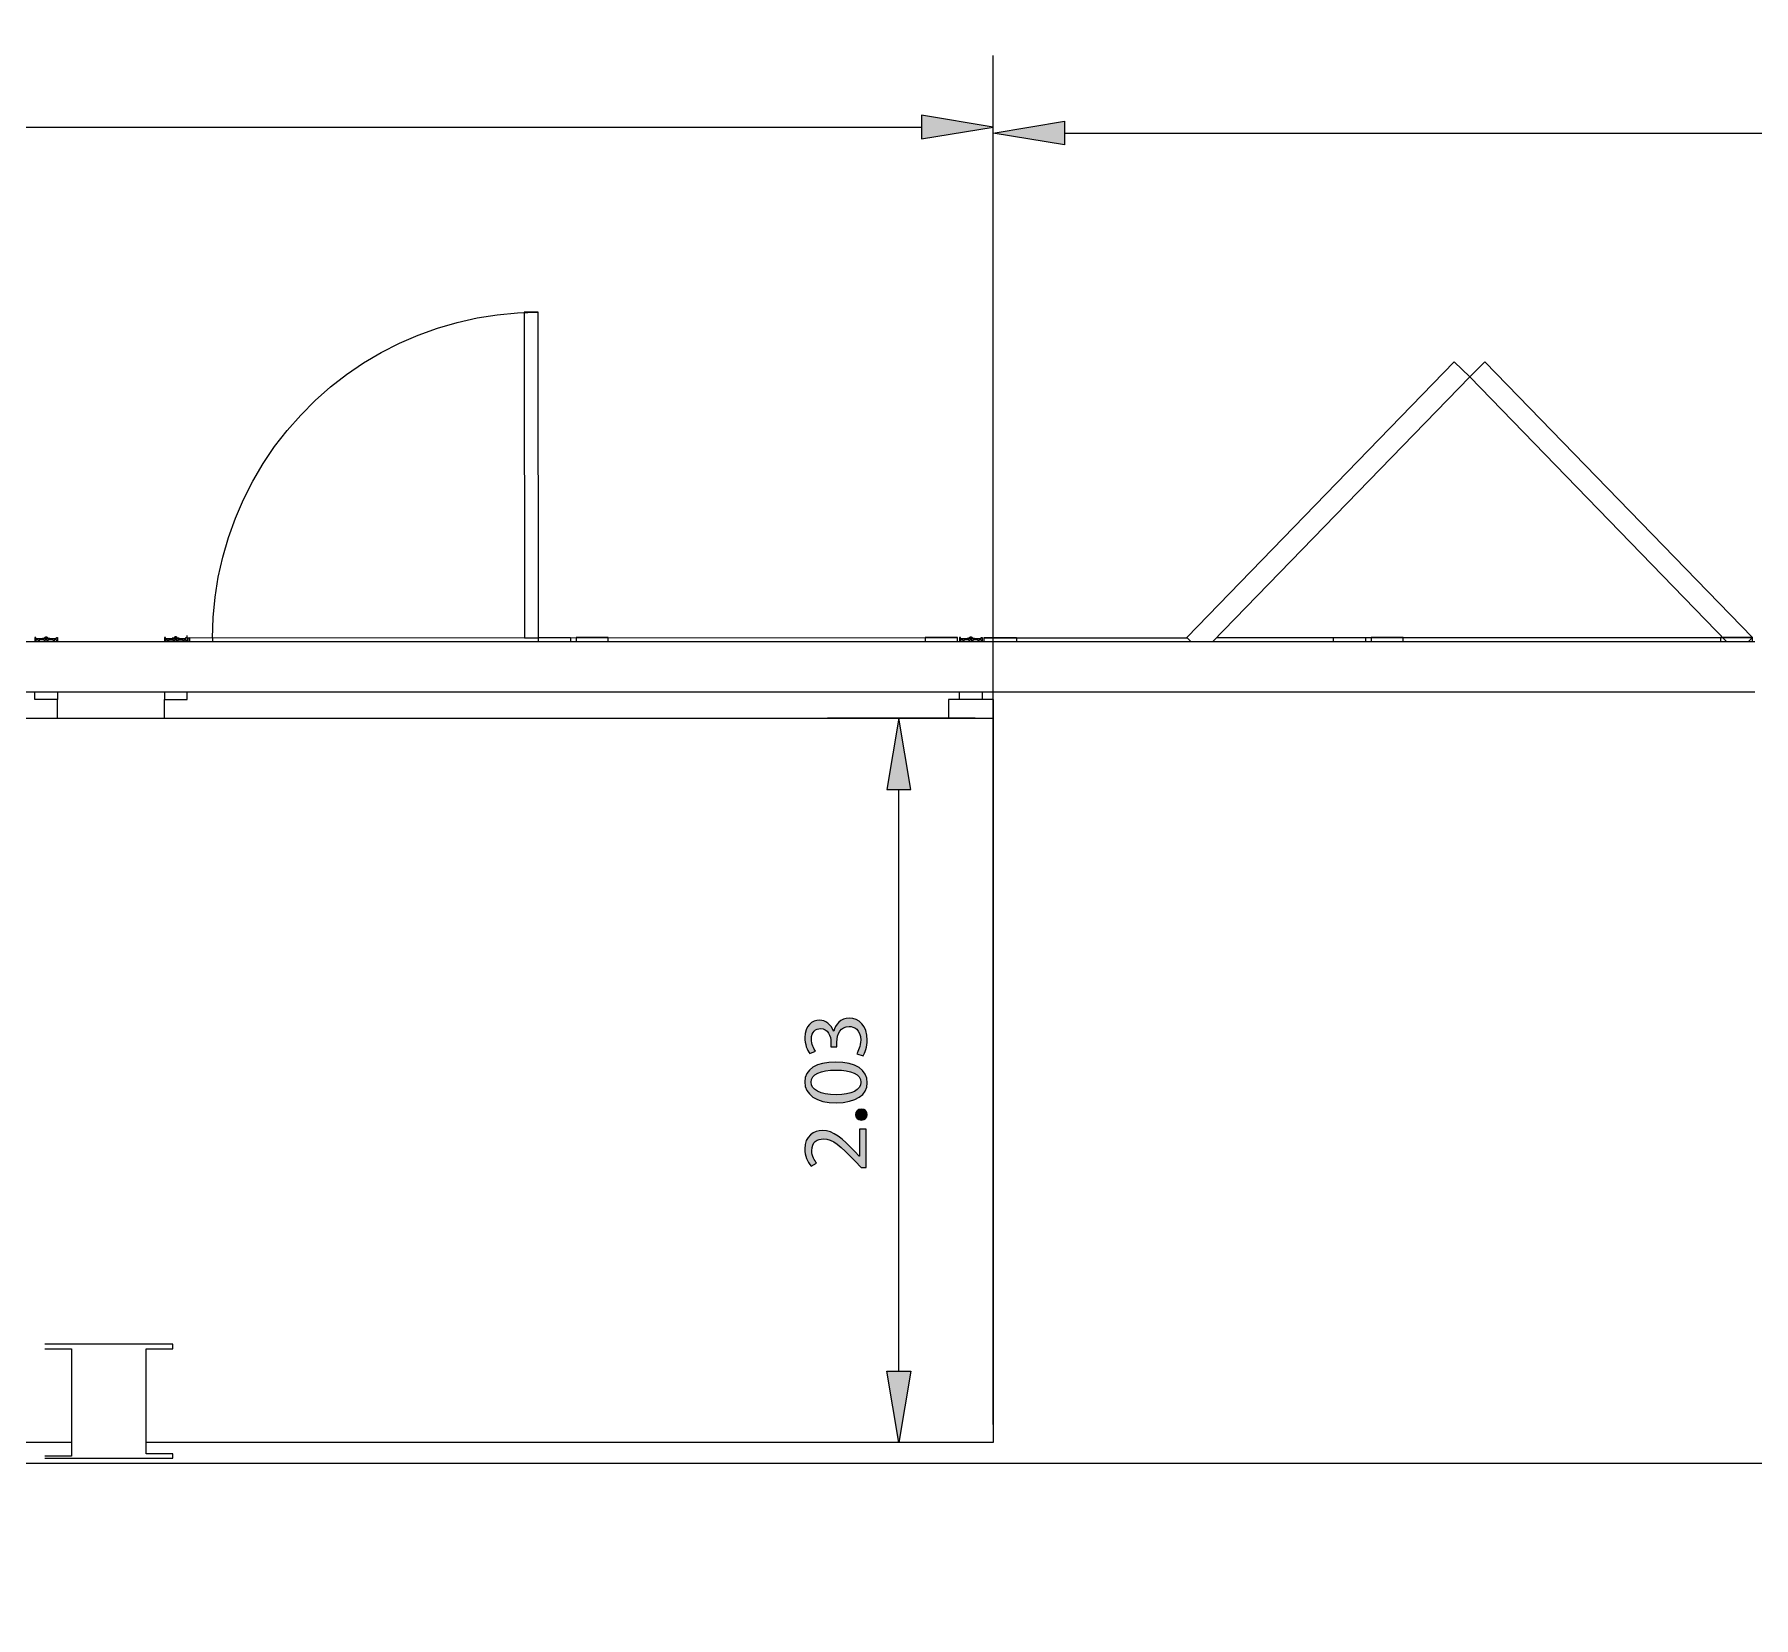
# Model space of a CAD drawing. Header units: centimetres. Extents: x -16.81 to -14.54, y 1.61 to 2.77.
# Drawn here: x -15.7886 to -15.6189, y 2.6092 to 2.7655 of the extents above; entities that cross this region are included whole.
import ezdxf

# ---------------------------------------------------------------- set-up
doc = ezdxf.new("R2010")
doc.units = ezdxf.units.CM
doc.header["$MEASUREMENT"] = 0
doc.layers.get('0').update_dxf_attribs({"lineweight": 0})
doc.layers.add('EXP COTA', color=7, linetype='Continuous', lineweight=0)

# ---------------------------------------------------------------- blocks, each defined once
blk = doc.blocks.new('Block_34')
at = {"layer": 'EXP COTA', "true_color": 0x0000cc, "transparency": 33554687}
h = blk.add_hatch(color=172, dxfattribs=at)
h.dxf.hatch_style = 2
edge = h.paths.add_edge_path()
edge.add_spline(control_points=[(-15.70741, 2.66485), (-15.70728, 2.66509), (-15.70703, 2.66561), (-15.70703, 2.66619), (-15.70703, 2.66723), (-15.70769, 2.66754), (-15.70817, 2.66754), (-15.70903, 2.66754), (-15.70938, 2.66678), (-15.70938, 2.66599), (-15.70938, 2.66599), (-15.70938, 2.66554), (-15.70938, 2.66554), (-15.70938, 2.66554), (-15.70996, 2.66554), (-15.70996, 2.66554), (-15.70996, 2.66554), (-15.70996, 2.66599), (-15.70996, 2.66599), (-15.70996, 2.66657), (-15.71027, 2.66733), (-15.711, 2.66733), (-15.71144, 2.66733), (-15.71189, 2.66702), (-15.71189, 2.6663), (-15.71189, 2.66581), (-15.71169, 2.66533), (-15.71148, 2.66509), (-15.71148, 2.66509), (-15.71206, 2.66488), (-15.71206, 2.66488), (-15.71231, 2.66519), (-15.71255, 2.66581), (-15.71255, 2.66644), (-15.71255, 2.66761), (-15.71182, 2.66816), (-15.7111, 2.66816), (-15.71051, 2.66816), (-15.70996, 2.66774), (-15.70972, 2.66706), (-15.70972, 2.66706), (-15.70969, 2.66706), (-15.70969, 2.66706), (-15.70955, 2.66774), (-15.709, 2.66836), (-15.70817, 2.66836), (-15.70721, 2.66836), (-15.70638, 2.66761), (-15.70638, 2.66619), (-15.70638, 2.66554), (-15.70659, 2.66492), (-15.70679, 2.66464), (-15.70679, 2.66464), (-15.70741, 2.66485), (-15.70741, 2.66485)], knot_values=[0, 0, 0, 0, 1, 1, 1, 2, 2, 2, 3, 3, 3, 4, 4, 4, 5, 5, 5, 6, 6, 6, 7, 7, 7, 8, 8, 8, 9, 9, 9, 10, 10, 10, 11, 11, 11, 12, 12, 12, 13, 13, 13, 14, 14, 14, 15, 15, 15, 16, 16, 16, 17, 17, 17, 18, 18, 18, 18], degree=3, periodic=0)
h = blk.add_hatch(color=172, dxfattribs=at)
h.dxf.hatch_style = 2
edge = h.paths.add_edge_path()
edge.add_spline(control_points=[(-15.70945, 2.66079), (-15.7079, 2.66079), (-15.707, 2.66127), (-15.707, 2.66203), (-15.707, 2.66285), (-15.70796, 2.66323), (-15.70948, 2.66323), (-15.71096, 2.66323), (-15.71193, 2.66285), (-15.71193, 2.66203), (-15.71193, 2.66134), (-15.71107, 2.66079), (-15.70945, 2.66079)], knot_values=[0, 0, 0, 0, 1, 1, 1, 2, 2, 2, 3, 3, 3, 4, 4, 4, 4], degree=3, periodic=0)
edge = h.paths.add_edge_path()
edge.add_spline(control_points=[(-15.70951, 2.66402), (-15.70748, 2.66402), (-15.70638, 2.66327), (-15.70638, 2.66196), (-15.70638, 2.66079), (-15.70748, 2.66003), (-15.70945, 2.65999), (-15.71144, 2.65999), (-15.71255, 2.66085), (-15.71255, 2.66206), (-15.71255, 2.66333), (-15.71141, 2.66402), (-15.70951, 2.66402)], knot_values=[0, 0, 0, 0, 1, 1, 1, 2, 2, 2, 3, 3, 3, 4, 4, 4, 4], degree=3, periodic=0)
h = blk.add_hatch(color=172, dxfattribs=at)
h.dxf.hatch_style = 2
edge = h.paths.add_edge_path()
edge.add_spline(control_points=[(-15.70697, 2.6583), (-15.70731, 2.6583), (-15.70755, 2.65851), (-15.70755, 2.65882), (-15.70755, 2.65913), (-15.70731, 2.65937), (-15.70697, 2.65937), (-15.70662, 2.65937), (-15.70638, 2.65917), (-15.70638, 2.65882), (-15.70638, 2.65851), (-15.70662, 2.6583), (-15.70697, 2.6583)], knot_values=[0, 0, 0, 0, 1, 1, 1, 2, 2, 2, 3, 3, 3, 4, 4, 4, 4], degree=3, periodic=0)
h = blk.add_hatch(color=172, dxfattribs=at)
h.dxf.hatch_style = 2
edge = h.paths.add_edge_path()
edge.add_spline(control_points=[(-15.70648, 2.65362), (-15.70648, 2.65362), (-15.70697, 2.65362), (-15.70697, 2.65362), (-15.70697, 2.65362), (-15.70759, 2.65424), (-15.70759, 2.65424), (-15.70903, 2.65576), (-15.70979, 2.65644), (-15.71069, 2.65644), (-15.71131, 2.65644), (-15.71186, 2.65617), (-15.71186, 2.65527), (-15.71186, 2.65472), (-15.71158, 2.65431), (-15.71138, 2.65403), (-15.71138, 2.65403), (-15.71193, 2.65376), (-15.71193, 2.65376), (-15.71227, 2.65417), (-15.71255, 2.65476), (-15.71255, 2.65545), (-15.71255, 2.65672), (-15.71165, 2.65727), (-15.71079, 2.65727), (-15.70972, 2.65727), (-15.70883, 2.65648), (-15.70762, 2.6552), (-15.70762, 2.6552), (-15.70717, 2.65472), (-15.70717, 2.65472), (-15.70717, 2.65472), (-15.70714, 2.65472), (-15.70714, 2.65472), (-15.70714, 2.65472), (-15.70714, 2.65741), (-15.70714, 2.65741), (-15.70714, 2.65741), (-15.70648, 2.65741), (-15.70648, 2.65741), (-15.70648, 2.65741), (-15.70648, 2.65362), (-15.70648, 2.65362)], knot_values=[0, 0, 0, 0, 1, 1, 1, 2, 2, 2, 3, 3, 3, 4, 4, 4, 5, 5, 5, 6, 6, 6, 7, 7, 7, 8, 8, 8, 9, 9, 9, 10, 10, 10, 11, 11, 11, 12, 12, 12, 13, 13, 13, 14, 14, 14, 14], degree=3, periodic=0)
at = {"layer": 'EXP COTA'}
for points, knots in [([(-15.70741, 2.66485), (-15.70728, 2.66509), (-15.70703, 2.66561), (-15.70703, 2.66619), (-15.70703, 2.66723), (-15.70769, 2.66754), (-15.70817, 2.66754), (-15.70903, 2.66754), (-15.70938, 2.66678), (-15.70938, 2.66599), (-15.70938, 2.66599), (-15.70938, 2.66554), (-15.70938, 2.66554), (-15.70938, 2.66554), (-15.70996, 2.66554), (-15.70996, 2.66554), (-15.70996, 2.66554), (-15.70996, 2.66599), (-15.70996, 2.66599), (-15.70996, 2.66657), (-15.71027, 2.66733), (-15.711, 2.66733), (-15.71144, 2.66733), (-15.71189, 2.66702), (-15.71189, 2.6663), (-15.71189, 2.66581), (-15.71169, 2.66533), (-15.71148, 2.66509), (-15.71148, 2.66509), (-15.71206, 2.66488), (-15.71206, 2.66488), (-15.71231, 2.66519), (-15.71255, 2.66581), (-15.71255, 2.66644), (-15.71255, 2.66761), (-15.71182, 2.66816), (-15.7111, 2.66816), (-15.71051, 2.66816), (-15.70996, 2.66774), (-15.70972, 2.66706), (-15.70972, 2.66706), (-15.70969, 2.66706), (-15.70969, 2.66706), (-15.70955, 2.66774), (-15.709, 2.66836), (-15.70817, 2.66836), (-15.70721, 2.66836), (-15.70638, 2.66761), (-15.70638, 2.66619), (-15.70638, 2.66554), (-15.70659, 2.66492), (-15.70679, 2.66464), (-15.70679, 2.66464), (-15.70741, 2.66485), (-15.70741, 2.66485)], [0, 0, 0, 0, 1, 1, 1, 2, 2, 2, 3, 3, 3, 4, 4, 4, 5, 5, 5, 6, 6, 6, 7, 7, 7, 8, 8, 8, 9, 9, 9, 10, 10, 10, 11, 11, 11, 12, 12, 12, 13, 13, 13, 14, 14, 14, 15, 15, 15, 16, 16, 16, 17, 17, 17, 18, 18, 18, 18]), ([(-15.70951, 2.66402), (-15.70748, 2.66402), (-15.70638, 2.66327), (-15.70638, 2.66196), (-15.70638, 2.66079), (-15.70748, 2.66003), (-15.70945, 2.65999), (-15.71144, 2.65999), (-15.71255, 2.66085), (-15.71255, 2.66206), (-15.71255, 2.66333), (-15.71141, 2.66402), (-15.70951, 2.66402)], [0, 0, 0, 0, 1, 1, 1, 2, 2, 2, 3, 3, 3, 4, 4, 4, 4]), ([(-15.70945, 2.66079), (-15.7079, 2.66079), (-15.707, 2.66127), (-15.707, 2.66203), (-15.707, 2.66285), (-15.70796, 2.66323), (-15.70948, 2.66323), (-15.71096, 2.66323), (-15.71193, 2.66285), (-15.71193, 2.66203), (-15.71193, 2.66134), (-15.71107, 2.66079), (-15.70945, 2.66079)], [0, 0, 0, 0, 1, 1, 1, 2, 2, 2, 3, 3, 3, 4, 4, 4, 4]), ([(-15.70697, 2.6583), (-15.70731, 2.6583), (-15.70755, 2.65851), (-15.70755, 2.65882), (-15.70755, 2.65913), (-15.70731, 2.65937), (-15.70697, 2.65937), (-15.70662, 2.65937), (-15.70638, 2.65917), (-15.70638, 2.65882), (-15.70638, 2.65851), (-15.70662, 2.6583), (-15.70697, 2.6583)], [0, 0, 0, 0, 1, 1, 1, 2, 2, 2, 3, 3, 3, 4, 4, 4, 4]), ([(-15.70648, 2.65362), (-15.70648, 2.65362), (-15.70697, 2.65362), (-15.70697, 2.65362), (-15.70697, 2.65362), (-15.70759, 2.65424), (-15.70759, 2.65424), (-15.70903, 2.65576), (-15.70979, 2.65644), (-15.71069, 2.65644), (-15.71131, 2.65644), (-15.71186, 2.65617), (-15.71186, 2.65527), (-15.71186, 2.65472), (-15.71158, 2.65431), (-15.71138, 2.65403), (-15.71138, 2.65403), (-15.71193, 2.65376), (-15.71193, 2.65376), (-15.71227, 2.65417), (-15.71255, 2.65476), (-15.71255, 2.65545), (-15.71255, 2.65672), (-15.71165, 2.65727), (-15.71079, 2.65727), (-15.70972, 2.65727), (-15.70883, 2.65648), (-15.70762, 2.6552), (-15.70762, 2.6552), (-15.70717, 2.65472), (-15.70717, 2.65472), (-15.70717, 2.65472), (-15.70714, 2.65472), (-15.70714, 2.65472), (-15.70714, 2.65472), (-15.70714, 2.65741), (-15.70714, 2.65741), (-15.70714, 2.65741), (-15.70648, 2.65741), (-15.70648, 2.65741), (-15.70648, 2.65741), (-15.70648, 2.65362), (-15.70648, 2.65362)], [0, 0, 0, 0, 1, 1, 1, 2, 2, 2, 3, 3, 3, 4, 4, 4, 5, 5, 5, 6, 6, 6, 7, 7, 7, 8, 8, 8, 9, 9, 9, 10, 10, 10, 11, 11, 11, 12, 12, 12, 13, 13, 13, 14, 14, 14, 14])]:
    blk.add_open_spline(points, degree=3, knots=knots, dxfattribs=at)
blk = doc.blocks.new('Block_33')
at = {"layer": 'EXP COTA'}
blk.add_blockref('Block_34', (0, 0), dxfattribs=at)
blk = doc.blocks.new('Block_32')
at = {"layer": 'EXP COTA', "true_color": 0x0000cc, "transparency": 33554687}
h = blk.add_hatch(color=172, dxfattribs=at)
h.dxf.hatch_style = 2
h.paths.add_polyline_path([(-15.70444, 2.69092), (-15.70209, 2.69092), (-15.70326, 2.69798)])
h = blk.add_hatch(color=172, dxfattribs=at)
h.dxf.hatch_style = 2
h.paths.add_polyline_path([(-15.70444, 2.63352), (-15.70209, 2.63352), (-15.70326, 2.62646)])
at = {"layer": 'EXP COTA', "color": 172, "lineweight": 0, "true_color": 0x0000cc}
for p, q in [((-15.69572, 2.69798), (-15.71032, 2.69798)), ((-15.70326, 2.63352), (-15.70326, 2.69092)), ((-15.69572, 2.62646), (-15.71032, 2.62646))]:
    blk.add_line(p, q, dxfattribs=at)
at = {"layer": 'EXP COTA'}
for points in [[(-15.70444, 2.69092), (-15.70209, 2.69092), (-15.70326, 2.69798), (-15.70326, 2.69798)], [(-15.70444, 2.63352), (-15.70209, 2.63352), (-15.70326, 2.62646), (-15.70326, 2.62646)]]:
    blk.add_lwpolyline(points, close=True, dxfattribs=at)
blk.add_blockref('Block_33', (0, 0), dxfattribs=at)
blk = doc.blocks.new('Block_37')
at = {"layer": 'EXP COTA', "true_color": 0x0000cc, "transparency": 33554687}
h = blk.add_hatch(color=172, dxfattribs=at)
h.dxf.hatch_style = 2
edge = h.paths.add_edge_path()
edge.add_spline(control_points=[(-15.83039, 2.76548), (-15.83039, 2.76548), (-15.83039, 2.76493), (-15.83039, 2.76493), (-15.83039, 2.76493), (-15.83297, 2.75952), (-15.83297, 2.75952), (-15.83297, 2.75952), (-15.83381, 2.75952), (-15.83381, 2.75952), (-15.83381, 2.75952), (-15.83123, 2.76479), (-15.83123, 2.76479), (-15.83123, 2.76479), (-15.83414, 2.76479), (-15.83414, 2.76479), (-15.83414, 2.76479), (-15.83414, 2.76548), (-15.83414, 2.76548), (-15.83414, 2.76548), (-15.83039, 2.76548), (-15.83039, 2.76548)], knot_values=[0, 0, 0, 0, 1, 1, 1, 2, 2, 2, 3, 3, 3, 4, 4, 4, 5, 5, 5, 6, 6, 6, 7, 7, 7, 7], degree=3, periodic=0)
h = blk.add_hatch(color=172, dxfattribs=at)
h.dxf.hatch_style = 2
edge = h.paths.add_edge_path()
edge.add_spline(control_points=[(-15.8253, 2.76176), (-15.8253, 2.76176), (-15.8253, 2.76376), (-15.8253, 2.76376), (-15.8253, 2.76407), (-15.82529, 2.76438), (-15.82527, 2.76469), (-15.82527, 2.76469), (-15.8253, 2.76469), (-15.8253, 2.76469), (-15.82548, 2.76434), (-15.82563, 2.7641), (-15.82579, 2.76383), (-15.82579, 2.76383), (-15.82725, 2.7618), (-15.82725, 2.7618), (-15.82725, 2.7618), (-15.82725, 2.76176), (-15.82725, 2.76176), (-15.82725, 2.76176), (-15.8253, 2.76176), (-15.8253, 2.76176)], knot_values=[0, 0, 0, 0, 1, 1, 1, 2, 2, 2, 3, 3, 3, 4, 4, 4, 5, 5, 5, 6, 6, 6, 7, 7, 7, 7], degree=3, periodic=0)
edge = h.paths.add_edge_path()
edge.add_spline(control_points=[(-15.8253, 2.75952), (-15.8253, 2.75952), (-15.8253, 2.76114), (-15.8253, 2.76114), (-15.8253, 2.76114), (-15.82806, 2.76114), (-15.82806, 2.76114), (-15.82806, 2.76114), (-15.82806, 2.76166), (-15.82806, 2.76166), (-15.82806, 2.76166), (-15.82541, 2.76548), (-15.82541, 2.76548), (-15.82541, 2.76548), (-15.82453, 2.76548), (-15.82453, 2.76548), (-15.82453, 2.76548), (-15.82453, 2.76176), (-15.82453, 2.76176), (-15.82453, 2.76176), (-15.8237, 2.76176), (-15.8237, 2.76176), (-15.8237, 2.76176), (-15.8237, 2.76114), (-15.8237, 2.76114), (-15.8237, 2.76114), (-15.82453, 2.76114), (-15.82453, 2.76114), (-15.82453, 2.76114), (-15.82453, 2.75952), (-15.82453, 2.75952), (-15.82453, 2.75952), (-15.8253, 2.75952), (-15.8253, 2.75952)], knot_values=[0, 0, 0, 0, 1, 1, 1, 2, 2, 2, 3, 3, 3, 4, 4, 4, 5, 5, 5, 6, 6, 6, 7, 7, 7, 8, 8, 8, 9, 9, 9, 10, 10, 10, 11, 11, 11, 11], degree=3, periodic=0)
h = blk.add_hatch(color=172, dxfattribs=at)
h.dxf.hatch_style = 2
edge = h.paths.add_edge_path()
edge.add_spline(control_points=[(-15.82071, 2.76176), (-15.82071, 2.76176), (-15.82071, 2.76376), (-15.82071, 2.76376), (-15.82071, 2.76407), (-15.82069, 2.76438), (-15.82067, 2.76469), (-15.82067, 2.76469), (-15.82071, 2.76469), (-15.82071, 2.76469), (-15.82088, 2.76434), (-15.82103, 2.7641), (-15.82119, 2.76383), (-15.82119, 2.76383), (-15.82265, 2.7618), (-15.82265, 2.7618), (-15.82265, 2.7618), (-15.82265, 2.76176), (-15.82265, 2.76176), (-15.82265, 2.76176), (-15.82071, 2.76176), (-15.82071, 2.76176)], knot_values=[0, 0, 0, 0, 1, 1, 1, 2, 2, 2, 3, 3, 3, 4, 4, 4, 5, 5, 5, 6, 6, 6, 7, 7, 7, 7], degree=3, periodic=0)
edge = h.paths.add_edge_path()
edge.add_spline(control_points=[(-15.82071, 2.75952), (-15.82071, 2.75952), (-15.82071, 2.76114), (-15.82071, 2.76114), (-15.82071, 2.76114), (-15.82346, 2.76114), (-15.82346, 2.76114), (-15.82346, 2.76114), (-15.82346, 2.76166), (-15.82346, 2.76166), (-15.82346, 2.76166), (-15.82081, 2.76548), (-15.82081, 2.76548), (-15.82081, 2.76548), (-15.81995, 2.76548), (-15.81995, 2.76548), (-15.81995, 2.76548), (-15.81995, 2.76176), (-15.81995, 2.76176), (-15.81995, 2.76176), (-15.8191, 2.76176), (-15.8191, 2.76176), (-15.8191, 2.76176), (-15.8191, 2.76114), (-15.8191, 2.76114), (-15.8191, 2.76114), (-15.81995, 2.76114), (-15.81995, 2.76114), (-15.81995, 2.76114), (-15.81995, 2.75952), (-15.81995, 2.75952), (-15.81995, 2.75952), (-15.82071, 2.75952), (-15.82071, 2.75952)], knot_values=[0, 0, 0, 0, 1, 1, 1, 2, 2, 2, 3, 3, 3, 4, 4, 4, 5, 5, 5, 6, 6, 6, 7, 7, 7, 8, 8, 8, 9, 9, 9, 10, 10, 10, 11, 11, 11, 11], degree=3, periodic=0)
h = blk.add_hatch(color=172, dxfattribs=at)
h.dxf.hatch_style = 2
edge = h.paths.add_edge_path()
edge.add_spline(control_points=[(-15.82958, 2.76), (-15.82958, 2.76035), (-15.82935, 2.76059), (-15.82904, 2.76059), (-15.82872, 2.76059), (-15.82849, 2.76035), (-15.82849, 2.76), (-15.82849, 2.75966), (-15.8287, 2.75942), (-15.82904, 2.75942), (-15.82937, 2.75942), (-15.82958, 2.75966), (-15.82958, 2.76)], knot_values=[0, 0, 0, 0, 1, 1, 1, 2, 2, 2, 3, 3, 3, 4, 4, 4, 4], degree=3, periodic=0)
at = {"layer": 'EXP COTA'}
for points, knots in [([(-15.83039, 2.76548), (-15.83039, 2.76548), (-15.83039, 2.76493), (-15.83039, 2.76493), (-15.83039, 2.76493), (-15.83297, 2.75952), (-15.83297, 2.75952), (-15.83297, 2.75952), (-15.83381, 2.75952), (-15.83381, 2.75952), (-15.83381, 2.75952), (-15.83123, 2.76479), (-15.83123, 2.76479), (-15.83123, 2.76479), (-15.83414, 2.76479), (-15.83414, 2.76479), (-15.83414, 2.76479), (-15.83414, 2.76548), (-15.83414, 2.76548), (-15.83414, 2.76548), (-15.83039, 2.76548), (-15.83039, 2.76548)], [0, 0, 0, 0, 1, 1, 1, 2, 2, 2, 3, 3, 3, 4, 4, 4, 5, 5, 5, 6, 6, 6, 7, 7, 7, 7]), ([(-15.8253, 2.75952), (-15.8253, 2.75952), (-15.8253, 2.76114), (-15.8253, 2.76114), (-15.8253, 2.76114), (-15.82806, 2.76114), (-15.82806, 2.76114), (-15.82806, 2.76114), (-15.82806, 2.76166), (-15.82806, 2.76166), (-15.82806, 2.76166), (-15.82541, 2.76548), (-15.82541, 2.76548), (-15.82541, 2.76548), (-15.82453, 2.76548), (-15.82453, 2.76548), (-15.82453, 2.76548), (-15.82453, 2.76176), (-15.82453, 2.76176), (-15.82453, 2.76176), (-15.8237, 2.76176), (-15.8237, 2.76176), (-15.8237, 2.76176), (-15.8237, 2.76114), (-15.8237, 2.76114), (-15.8237, 2.76114), (-15.82453, 2.76114), (-15.82453, 2.76114), (-15.82453, 2.76114), (-15.82453, 2.75952), (-15.82453, 2.75952), (-15.82453, 2.75952), (-15.8253, 2.75952), (-15.8253, 2.75952)], [0, 0, 0, 0, 1, 1, 1, 2, 2, 2, 3, 3, 3, 4, 4, 4, 5, 5, 5, 6, 6, 6, 7, 7, 7, 8, 8, 8, 9, 9, 9, 10, 10, 10, 11, 11, 11, 11]), ([(-15.82071, 2.75952), (-15.82071, 2.75952), (-15.82071, 2.76114), (-15.82071, 2.76114), (-15.82071, 2.76114), (-15.82346, 2.76114), (-15.82346, 2.76114), (-15.82346, 2.76114), (-15.82346, 2.76166), (-15.82346, 2.76166), (-15.82346, 2.76166), (-15.82081, 2.76548), (-15.82081, 2.76548), (-15.82081, 2.76548), (-15.81995, 2.76548), (-15.81995, 2.76548), (-15.81995, 2.76548), (-15.81995, 2.76176), (-15.81995, 2.76176), (-15.81995, 2.76176), (-15.8191, 2.76176), (-15.8191, 2.76176), (-15.8191, 2.76176), (-15.8191, 2.76114), (-15.8191, 2.76114), (-15.8191, 2.76114), (-15.81995, 2.76114), (-15.81995, 2.76114), (-15.81995, 2.76114), (-15.81995, 2.75952), (-15.81995, 2.75952), (-15.81995, 2.75952), (-15.82071, 2.75952), (-15.82071, 2.75952)], [0, 0, 0, 0, 1, 1, 1, 2, 2, 2, 3, 3, 3, 4, 4, 4, 5, 5, 5, 6, 6, 6, 7, 7, 7, 8, 8, 8, 9, 9, 9, 10, 10, 10, 11, 11, 11, 11]), ([(-15.8253, 2.76176), (-15.8253, 2.76176), (-15.8253, 2.76376), (-15.8253, 2.76376), (-15.8253, 2.76407), (-15.82529, 2.76438), (-15.82527, 2.76469), (-15.82527, 2.76469), (-15.8253, 2.76469), (-15.8253, 2.76469), (-15.82548, 2.76434), (-15.82563, 2.7641), (-15.82579, 2.76383), (-15.82579, 2.76383), (-15.82725, 2.7618), (-15.82725, 2.7618), (-15.82725, 2.7618), (-15.82725, 2.76176), (-15.82725, 2.76176), (-15.82725, 2.76176), (-15.8253, 2.76176), (-15.8253, 2.76176)], [0, 0, 0, 0, 1, 1, 1, 2, 2, 2, 3, 3, 3, 4, 4, 4, 5, 5, 5, 6, 6, 6, 7, 7, 7, 7]), ([(-15.82071, 2.76176), (-15.82071, 2.76176), (-15.82071, 2.76376), (-15.82071, 2.76376), (-15.82071, 2.76407), (-15.82069, 2.76438), (-15.82067, 2.76469), (-15.82067, 2.76469), (-15.82071, 2.76469), (-15.82071, 2.76469), (-15.82088, 2.76434), (-15.82103, 2.7641), (-15.82119, 2.76383), (-15.82119, 2.76383), (-15.82265, 2.7618), (-15.82265, 2.7618), (-15.82265, 2.7618), (-15.82265, 2.76176), (-15.82265, 2.76176), (-15.82265, 2.76176), (-15.82071, 2.76176), (-15.82071, 2.76176)], [0, 0, 0, 0, 1, 1, 1, 2, 2, 2, 3, 3, 3, 4, 4, 4, 5, 5, 5, 6, 6, 6, 7, 7, 7, 7]), ([(-15.82958, 2.76), (-15.82958, 2.76035), (-15.82935, 2.76059), (-15.82904, 2.76059), (-15.82872, 2.76059), (-15.82849, 2.76035), (-15.82849, 2.76), (-15.82849, 2.75966), (-15.8287, 2.75942), (-15.82904, 2.75942), (-15.82937, 2.75942), (-15.82958, 2.75966), (-15.82958, 2.76)], [0, 0, 0, 0, 1, 1, 1, 2, 2, 2, 3, 3, 3, 4, 4, 4, 4])]:
    blk.add_open_spline(points, degree=3, knots=knots, dxfattribs=at)
blk = doc.blocks.new('Block_36')
at = {"layer": 'EXP COTA'}
blk.add_blockref('Block_37', (0, 0), dxfattribs=at)
blk = doc.blocks.new('Block_35')
at = {"layer": 'EXP COTA', "true_color": 0x0000cc, "transparency": 33554687}
h = blk.add_hatch(color=172, dxfattribs=at)
h.dxf.hatch_style = 2
h.paths.add_polyline_path([(-15.94924, 2.75751), (-15.94924, 2.75516), (-15.9563, 2.75633)])
h = blk.add_hatch(color=172, dxfattribs=at)
h.dxf.hatch_style = 2
h.paths.add_polyline_path([(-15.70101, 2.75751), (-15.70101, 2.75516), (-15.69395, 2.75633)])
at = {"layer": 'EXP COTA', "color": 172, "lineweight": 0, "true_color": 0x0000cc}
for p, q in [((-15.9563, 2.66884), (-15.9563, 2.76339)), ((-15.69395, 2.66884), (-15.69395, 2.76339)), ((-15.94924, 2.75633), (-15.70101, 2.75633))]:
    blk.add_line(p, q, dxfattribs=at)
at = {"layer": 'EXP COTA'}
for points in [[(-15.94924, 2.75751), (-15.94924, 2.75516), (-15.9563, 2.75633), (-15.9563, 2.75633)], [(-15.70101, 2.75751), (-15.70101, 2.75516), (-15.69395, 2.75633), (-15.69395, 2.75633)]]:
    blk.add_lwpolyline(points, close=True, dxfattribs=at)
blk.add_blockref('Block_36', (0, 0), dxfattribs=at)
blk = doc.blocks.new('Block_38')
at = {"layer": 'EXP COTA', "true_color": 0x0000cc, "transparency": 33554687}
h = blk.add_hatch(color=172, dxfattribs=at)
h.dxf.hatch_style = 2
h.paths.add_polyline_path([(-15.6869, 2.75692), (-15.6869, 2.75457), (-15.69395, 2.75574)])
at = {"layer": 'EXP COTA', "color": 172, "lineweight": 0, "true_color": 0x0000cc}
for p, q in [((-15.69395, 2.62823), (-15.69395, 2.7628)), ((-15.6869, 2.75574), (-15.11291, 2.75574))]:
    blk.add_line(p, q, dxfattribs=at)
at = {"layer": 'EXP COTA'}
blk.add_lwpolyline([(-15.6869, 2.75692), (-15.6869, 2.75457), (-15.69395, 2.75574), (-15.69395, 2.75574)], close=True, dxfattribs=at)

msp = doc.modelspace()

# ---------------------------------------------------------------- linework, layer by layer
at = {"color": 18, "lineweight": 0, "true_color": 0x000000}
for p, q in [((-15.74291, 2.73781), (-15.7409, 2.738)), ((-15.7409, 2.738), (-15.73888, 2.73807)), ((-15.73888, 2.73807), (-15.74024, 2.73807)), ((-15.74024, 2.73807), (-15.74021, 2.70591)), ((-15.73885, 2.70591), (-15.73888, 2.73807)), ((-15.75072, 2.7358), (-15.74882, 2.73648)), ((-15.74882, 2.73648), (-15.74688, 2.73705)), ((-15.74688, 2.73705), (-15.74491, 2.73749)), ((-15.74491, 2.73749), (-15.74291, 2.73781)), ((-15.75437, 2.73408), (-15.75257, 2.73499)), ((-15.75257, 2.73499), (-15.75072, 2.7358)), ((-15.75778, 2.73191), (-15.75611, 2.73305)), ((-15.75611, 2.73305), (-15.75437, 2.73408)), ((-15.64842, 2.73314), (-15.67483, 2.70593)), ((-15.6469, 2.73167), (-15.64842, 2.73314)), ((-15.6469, 2.73167), (-15.64539, 2.73314)), ((-15.64539, 2.73314), (-15.61897, 2.70593)), ((-15.75937, 2.73067), (-15.75778, 2.73191)), ((-15.67228, 2.70551), (-15.6469, 2.73167)), ((-15.62152, 2.70551), (-15.6469, 2.73167)), ((-15.76089, 2.72933), (-15.75937, 2.73067)), ((-15.76365, 2.72638), (-15.76231, 2.7279)), ((-15.76231, 2.7279), (-15.76089, 2.72933)), ((-15.76489, 2.72479), (-15.76365, 2.72638)), ((-15.76602, 2.72312), (-15.76489, 2.72479)), ((-15.76705, 2.72138), (-15.76602, 2.72312)), ((-15.76796, 2.71957), (-15.76705, 2.72138)), ((-15.76876, 2.71772), (-15.76796, 2.71957)), ((-15.76945, 2.71582), (-15.76876, 2.71772)), ((-15.77001, 2.71388), (-15.76945, 2.71582)), ((-15.77045, 2.71191), (-15.77001, 2.71388)), ((-15.77076, 2.70991), (-15.77045, 2.71191)), ((-15.77095, 2.7079), (-15.77076, 2.70991)), ((-15.77101, 2.70588), (-15.77095, 2.7079)), ((-15.78857, 2.70593), (-15.78857, 2.70551)), ((-15.78846, 2.70593), (-15.78857, 2.70593)), ((-15.78846, 2.70583), (-15.78846, 2.70593)), ((-15.78846, 2.70583), (-15.78644, 2.70583)), ((-15.78825, 2.70572), (-15.78846, 2.70572)), ((-15.78846, 2.70572), (-15.78846, 2.70551)), ((-15.78825, 2.70572), (-15.78825, 2.70551)), ((-15.78766, 2.70572), (-15.78815, 2.70572)), ((-15.78815, 2.70572), (-15.78815, 2.70551)), ((-15.7878, 2.70583), (-15.7878, 2.70587)), ((-15.7878, 2.70587), (-15.78762, 2.70587)), ((-15.7878, 2.70583), (-15.7878, 2.70587)), ((-15.7878, 2.70587), (-15.78762, 2.70587)), ((-15.78766, 2.70572), (-15.78766, 2.70551)), ((-15.78762, 2.70588), (-15.78761, 2.70589)), ((-15.78762, 2.70588), (-15.78761, 2.70589)), ((-15.78762, 2.70587), (-15.78762, 2.70588)), ((-15.78762, 2.70587), (-15.78762, 2.70588)), ((-15.78762, 2.70587), (-15.78728, 2.70587)), ((-15.78762, 2.70587), (-15.78728, 2.70587)), ((-15.78761, 2.7059), (-15.7876, 2.70591)), ((-15.78761, 2.7059), (-15.7876, 2.70591)), ((-15.78761, 2.70589), (-15.78761, 2.7059)), ((-15.78761, 2.70589), (-15.78761, 2.7059)), ((-15.7876, 2.70591), (-15.78759, 2.70592)), ((-15.7876, 2.70591), (-15.78759, 2.70592)), ((-15.78759, 2.70593), (-15.78758, 2.70594)), ((-15.78759, 2.70593), (-15.78758, 2.70594)), ((-15.78759, 2.70592), (-15.78759, 2.70593)), ((-15.78759, 2.70592), (-15.78759, 2.70593)), ((-15.78758, 2.70594), (-15.78757, 2.70595)), ((-15.78758, 2.70594), (-15.78757, 2.70595)), ((-15.78757, 2.70595), (-15.78756, 2.70596)), ((-15.78757, 2.70595), (-15.78756, 2.70596)), ((-15.78756, 2.70596), (-15.78755, 2.70596)), ((-15.78756, 2.70596), (-15.78755, 2.70596)), ((-15.78756, 2.70551), (-15.78756, 2.70572)), ((-15.78734, 2.70572), (-15.78756, 2.70572)), ((-15.78755, 2.70596), (-15.78754, 2.70597)), ((-15.78755, 2.70596), (-15.78754, 2.70597)), ((-15.78754, 2.70597), (-15.78753, 2.70597)), ((-15.78754, 2.70597), (-15.78753, 2.70597)), ((-15.78753, 2.70597), (-15.78752, 2.70598)), ((-15.78753, 2.70597), (-15.78752, 2.70598)), ((-15.78752, 2.70598), (-15.78751, 2.70598)), ((-15.78752, 2.70598), (-15.78751, 2.70598)), ((-15.78751, 2.70598), (-15.7875, 2.70599)), ((-15.78751, 2.70598), (-15.7875, 2.70599)), ((-15.7875, 2.70599), (-15.78749, 2.70599)), ((-15.7875, 2.70599), (-15.78749, 2.70599)), ((-15.78749, 2.70599), (-15.78748, 2.70599)), ((-15.78749, 2.70599), (-15.78748, 2.70599)), ((-15.78748, 2.70599), (-15.78747, 2.70599)), ((-15.78748, 2.70599), (-15.78747, 2.70599)), ((-15.78747, 2.70599), (-15.78746, 2.706)), ((-15.78747, 2.70599), (-15.78746, 2.706)), ((-15.78746, 2.706), (-15.78744, 2.706)), ((-15.78746, 2.706), (-15.78744, 2.706)), ((-15.78744, 2.706), (-15.78743, 2.70599)), ((-15.78744, 2.706), (-15.78743, 2.70599)), ((-15.78743, 2.70599), (-15.78742, 2.70599)), ((-15.78743, 2.70599), (-15.78742, 2.70599)), ((-15.78742, 2.70599), (-15.78741, 2.70599)), ((-15.78742, 2.70599), (-15.78741, 2.70599)), ((-15.78741, 2.70599), (-15.7874, 2.70599)), ((-15.78741, 2.70599), (-15.7874, 2.70599)), ((-15.7874, 2.70599), (-15.78739, 2.70598)), ((-15.7874, 2.70599), (-15.78739, 2.70598)), ((-15.78739, 2.70598), (-15.78738, 2.70598)), ((-15.78739, 2.70598), (-15.78738, 2.70598)), ((-15.78738, 2.70598), (-15.78737, 2.70597)), ((-15.78738, 2.70598), (-15.78737, 2.70597)), ((-15.78737, 2.70597), (-15.78736, 2.70597)), ((-15.78737, 2.70597), (-15.78736, 2.70597)), ((-15.78736, 2.70597), (-15.78735, 2.70596)), ((-15.78736, 2.70597), (-15.78735, 2.70596)), ((-15.78735, 2.70596), (-15.78734, 2.70596)), ((-15.78735, 2.70596), (-15.78734, 2.70596)), ((-15.78734, 2.70596), (-15.78733, 2.70595)), ((-15.78734, 2.70596), (-15.78733, 2.70595)), ((-15.78734, 2.70551), (-15.78734, 2.70572)), ((-15.78733, 2.70595), (-15.78732, 2.70594)), ((-15.78733, 2.70595), (-15.78732, 2.70594)), ((-15.78732, 2.70594), (-15.78731, 2.70593)), ((-15.78732, 2.70594), (-15.78731, 2.70593)), ((-15.78731, 2.70593), (-15.78731, 2.70592)), ((-15.78731, 2.70593), (-15.78731, 2.70592)), ((-15.78731, 2.70592), (-15.7873, 2.70591)), ((-15.78731, 2.70592), (-15.7873, 2.70591)), ((-15.7873, 2.70591), (-15.78729, 2.7059)), ((-15.7873, 2.70591), (-15.78729, 2.7059)), ((-15.78729, 2.7059), (-15.78729, 2.70589)), ((-15.78729, 2.7059), (-15.78729, 2.70589)), ((-15.78729, 2.70589), (-15.78728, 2.70588)), ((-15.78729, 2.70589), (-15.78728, 2.70588)), ((-15.78728, 2.70588), (-15.78728, 2.70587)), ((-15.78728, 2.70588), (-15.78728, 2.70587)), ((-15.78728, 2.70587), (-15.7871, 2.70587)), ((-15.78728, 2.70587), (-15.7871, 2.70587)), ((-15.78724, 2.70551), (-15.78724, 2.70572)), ((-15.78676, 2.70572), (-15.78724, 2.70572)), ((-15.7871, 2.70587), (-15.7871, 2.70583)), ((-15.7871, 2.70587), (-15.7871, 2.70583)), ((-15.78676, 2.70572), (-15.78676, 2.70551)), ((-15.78644, 2.70572), (-15.78665, 2.70572)), ((-15.78665, 2.70572), (-15.78665, 2.70551)), ((-15.78644, 2.70583), (-15.78644, 2.70593)), ((-15.78644, 2.70593), (-15.78633, 2.70593)), ((-15.78644, 2.70572), (-15.78644, 2.70551)), ((-15.78633, 2.70593), (-15.78633, 2.70551)), ((-15.77578, 2.70593), (-15.77578, 2.70551)), ((-15.77567, 2.70593), (-15.77578, 2.70593)), ((-15.77567, 2.70583), (-15.77567, 2.70593)), ((-15.77567, 2.70583), (-15.77365, 2.70583)), ((-15.77567, 2.70572), (-15.77546, 2.70572)), ((-15.77567, 2.70572), (-15.77567, 2.70551)), ((-15.77546, 2.70572), (-15.77546, 2.70551)), ((-15.77536, 2.70572), (-15.77487, 2.70572)), ((-15.77536, 2.70572), (-15.77536, 2.70551)), ((-15.77501, 2.70587), (-15.77501, 2.70583)), ((-15.77483, 2.70587), (-15.77501, 2.70587)), ((-15.77501, 2.70587), (-15.77501, 2.70583)), ((-15.77483, 2.70587), (-15.77501, 2.70587)), ((-15.77487, 2.70551), (-15.77487, 2.70572)), ((-15.77482, 2.70589), (-15.77483, 2.70588)), ((-15.77482, 2.70589), (-15.77483, 2.70588)), ((-15.77483, 2.70588), (-15.77483, 2.70587)), ((-15.77483, 2.70588), (-15.77483, 2.70587)), ((-15.77449, 2.70587), (-15.77483, 2.70587)), ((-15.77449, 2.70587), (-15.77483, 2.70587)), ((-15.77481, 2.70591), (-15.77482, 2.7059)), ((-15.77481, 2.70591), (-15.77482, 2.7059)), ((-15.77482, 2.7059), (-15.77482, 2.70589)), ((-15.77482, 2.7059), (-15.77482, 2.70589)), ((-15.7748, 2.70593), (-15.77481, 2.70592)), ((-15.7748, 2.70593), (-15.77481, 2.70592)), ((-15.77481, 2.70592), (-15.77481, 2.70591)), ((-15.77481, 2.70592), (-15.77481, 2.70591)), ((-15.77479, 2.70594), (-15.7748, 2.70593)), ((-15.77479, 2.70594), (-15.7748, 2.70593)), ((-15.77478, 2.70595), (-15.77479, 2.70594)), ((-15.77478, 2.70595), (-15.77479, 2.70594)), ((-15.77477, 2.70596), (-15.77478, 2.70595)), ((-15.77477, 2.70596), (-15.77478, 2.70595)), ((-15.77476, 2.70596), (-15.77477, 2.70596)), ((-15.77476, 2.70596), (-15.77477, 2.70596)), ((-15.77477, 2.70551), (-15.77477, 2.70572)), ((-15.77477, 2.70572), (-15.77455, 2.70572)), ((-15.77475, 2.70597), (-15.77476, 2.70596)), ((-15.77475, 2.70597), (-15.77476, 2.70596)), ((-15.77474, 2.70597), (-15.77475, 2.70597)), ((-15.77474, 2.70597), (-15.77475, 2.70597)), ((-15.77473, 2.70598), (-15.77474, 2.70597)), ((-15.77473, 2.70598), (-15.77474, 2.70597)), ((-15.77472, 2.70598), (-15.77473, 2.70598)), ((-15.77472, 2.70598), (-15.77473, 2.70598)), ((-15.77471, 2.70599), (-15.77472, 2.70598)), ((-15.77471, 2.70599), (-15.77472, 2.70598)), ((-15.7747, 2.70599), (-15.77471, 2.70599)), ((-15.7747, 2.70599), (-15.77471, 2.70599)), ((-15.77469, 2.70599), (-15.7747, 2.70599)), ((-15.77469, 2.70599), (-15.7747, 2.70599)), ((-15.77468, 2.70599), (-15.77469, 2.70599)), ((-15.77468, 2.70599), (-15.77469, 2.70599)), ((-15.77467, 2.706), (-15.77468, 2.70599)), ((-15.77467, 2.706), (-15.77468, 2.70599)), ((-15.77465, 2.706), (-15.77467, 2.706)), ((-15.77465, 2.706), (-15.77467, 2.706)), ((-15.77464, 2.70599), (-15.77465, 2.706)), ((-15.77464, 2.70599), (-15.77465, 2.706)), ((-15.77463, 2.70599), (-15.77464, 2.70599)), ((-15.77463, 2.70599), (-15.77464, 2.70599)), ((-15.77462, 2.70599), (-15.77463, 2.70599)), ((-15.77462, 2.70599), (-15.77463, 2.70599)), ((-15.77461, 2.70599), (-15.77462, 2.70599)), ((-15.77461, 2.70599), (-15.77462, 2.70599)), ((-15.7746, 2.70598), (-15.77461, 2.70599)), ((-15.7746, 2.70598), (-15.77461, 2.70599)), ((-15.77459, 2.70598), (-15.7746, 2.70598)), ((-15.77459, 2.70598), (-15.7746, 2.70598)), ((-15.77458, 2.70597), (-15.77459, 2.70598)), ((-15.77458, 2.70597), (-15.77459, 2.70598)), ((-15.77457, 2.70597), (-15.77458, 2.70597)), ((-15.77457, 2.70597), (-15.77458, 2.70597)), ((-15.77456, 2.70596), (-15.77457, 2.70597)), ((-15.77456, 2.70596), (-15.77457, 2.70597)), ((-15.77455, 2.70596), (-15.77456, 2.70596)), ((-15.77455, 2.70596), (-15.77456, 2.70596)), ((-15.77454, 2.70595), (-15.77455, 2.70596)), ((-15.77454, 2.70595), (-15.77455, 2.70596)), ((-15.77455, 2.70551), (-15.77455, 2.70572)), ((-15.77453, 2.70594), (-15.77454, 2.70595)), ((-15.77453, 2.70594), (-15.77454, 2.70595)), ((-15.77452, 2.70593), (-15.77453, 2.70594)), ((-15.77452, 2.70593), (-15.77453, 2.70594)), ((-15.77452, 2.70592), (-15.77452, 2.70593)), ((-15.77452, 2.70592), (-15.77452, 2.70593)), ((-15.77451, 2.70591), (-15.77452, 2.70592)), ((-15.77451, 2.70591), (-15.77452, 2.70592)), ((-15.7745, 2.7059), (-15.77451, 2.70591)), ((-15.7745, 2.7059), (-15.77451, 2.70591)), ((-15.7745, 2.70589), (-15.7745, 2.7059)), ((-15.7745, 2.70589), (-15.7745, 2.7059)), ((-15.77449, 2.70588), (-15.7745, 2.70589)), ((-15.77449, 2.70588), (-15.7745, 2.70589)), ((-15.77449, 2.70587), (-15.77449, 2.70588)), ((-15.77449, 2.70587), (-15.77449, 2.70588)), ((-15.77431, 2.70587), (-15.77449, 2.70587)), ((-15.77431, 2.70587), (-15.77449, 2.70587)), ((-15.77445, 2.70572), (-15.77397, 2.70572)), ((-15.77445, 2.70572), (-15.77445, 2.70551)), ((-15.77431, 2.70583), (-15.77431, 2.70587)), ((-15.77431, 2.70583), (-15.77431, 2.70587)), ((-15.77397, 2.70572), (-15.77397, 2.70551)), ((-15.77386, 2.70572), (-15.77365, 2.70572)), ((-15.77386, 2.70572), (-15.77386, 2.70551)), ((-15.77365, 2.70593), (-15.77354, 2.70593)), ((-15.77365, 2.70583), (-15.77365, 2.70593)), ((-15.77365, 2.70572), (-15.77365, 2.70551)), ((-15.77354, 2.70593), (-15.77354, 2.70613)), ((-15.77354, 2.70593), (-15.77354, 2.70551)), ((-15.77354, 2.70589), (-15.7733, 2.70589)), ((-15.77333, 2.70593), (-15.77101, 2.70591)), ((-15.77333, 2.70551), (-15.77333, 2.70593)), ((-15.7733, 2.70589), (-15.69748, 2.70593)), ((-15.7733, 2.70589), (-15.7733, 2.70551)), ((-15.77101, 2.70591), (-15.77101, 2.70551)), ((-15.74021, 2.70591), (-15.73885, 2.70591)), ((-15.73885, 2.70593), (-15.73568, 2.70593)), ((-15.73885, 2.70551), (-15.73885, 2.70593)), ((-15.73568, 2.70593), (-15.73568, 2.70551)), ((-15.73196, 2.70593), (-15.73513, 2.70593)), ((-15.73513, 2.70593), (-15.73513, 2.70551)), ((-15.73196, 2.70551), (-15.73196, 2.70593)), ((-15.69748, 2.70593), (-15.70065, 2.70593)), ((-15.70065, 2.70593), (-15.70065, 2.70551)), ((-15.69748, 2.70551), (-15.69748, 2.70593)), ((-15.69727, 2.70593), (-15.69727, 2.70551)), ((-15.69717, 2.70593), (-15.69727, 2.70593)), ((-15.69717, 2.70583), (-15.69717, 2.70593)), ((-15.69717, 2.70583), (-15.69514, 2.70583)), ((-15.69695, 2.70572), (-15.69717, 2.70572)), ((-15.69717, 2.70572), (-15.69717, 2.70551)), ((-15.69695, 2.70572), (-15.69695, 2.70551)), ((-15.69636, 2.70572), (-15.69685, 2.70572)), ((-15.69685, 2.70572), (-15.69685, 2.70551)), ((-15.69651, 2.70583), (-15.69651, 2.70587)), ((-15.69651, 2.70587), (-15.69632, 2.70587)), ((-15.69651, 2.70583), (-15.69651, 2.70587)), ((-15.69651, 2.70587), (-15.69632, 2.70587)), ((-15.69636, 2.70572), (-15.69636, 2.70551)), ((-15.69632, 2.70589), (-15.69631, 2.7059)), ((-15.69632, 2.70589), (-15.69631, 2.7059)), ((-15.69632, 2.70588), (-15.69632, 2.70589)), ((-15.69632, 2.70588), (-15.69632, 2.70589)), ((-15.69632, 2.70587), (-15.69632, 2.70588)), ((-15.69632, 2.70587), (-15.69632, 2.70588)), ((-15.69632, 2.70587), (-15.69598, 2.70587)), ((-15.69632, 2.70587), (-15.69598, 2.70587)), ((-15.69631, 2.7059), (-15.6963, 2.70591)), ((-15.69631, 2.7059), (-15.6963, 2.70591)), ((-15.6963, 2.70592), (-15.69629, 2.70593)), ((-15.6963, 2.70592), (-15.69629, 2.70593)), ((-15.6963, 2.70591), (-15.6963, 2.70592)), ((-15.6963, 2.70591), (-15.6963, 2.70592)), ((-15.69629, 2.70593), (-15.69628, 2.70594)), ((-15.69629, 2.70593), (-15.69628, 2.70594)), ((-15.69628, 2.70595), (-15.69627, 2.70596)), ((-15.69628, 2.70595), (-15.69627, 2.70596)), ((-15.69628, 2.70594), (-15.69628, 2.70595)), ((-15.69628, 2.70594), (-15.69628, 2.70595)), ((-15.69627, 2.70596), (-15.69626, 2.70596)), ((-15.69627, 2.70596), (-15.69626, 2.70596)), ((-15.69626, 2.70596), (-15.69625, 2.70597)), ((-15.69626, 2.70596), (-15.69625, 2.70597)), ((-15.69626, 2.70551), (-15.69626, 2.70572)), ((-15.69605, 2.70572), (-15.69626, 2.70572)), ((-15.69625, 2.70597), (-15.69624, 2.70597)), ((-15.69625, 2.70597), (-15.69624, 2.70597)), ((-15.69624, 2.70597), (-15.69623, 2.70598)), ((-15.69624, 2.70597), (-15.69623, 2.70598)), ((-15.69623, 2.70598), (-15.69622, 2.70598)), ((-15.69623, 2.70598), (-15.69622, 2.70598)), ((-15.69622, 2.70598), (-15.69621, 2.70599)), ((-15.69622, 2.70598), (-15.69621, 2.70599)), ((-15.69621, 2.70599), (-15.69619, 2.70599)), ((-15.69621, 2.70599), (-15.69619, 2.70599)), ((-15.69619, 2.70599), (-15.69618, 2.70599)), ((-15.69619, 2.70599), (-15.69618, 2.70599)), ((-15.69618, 2.70599), (-15.69617, 2.70599)), ((-15.69618, 2.70599), (-15.69617, 2.70599)), ((-15.69617, 2.70599), (-15.69616, 2.706)), ((-15.69617, 2.70599), (-15.69616, 2.706)), ((-15.69616, 2.706), (-15.69615, 2.706)), ((-15.69616, 2.706), (-15.69615, 2.706)), ((-15.69615, 2.706), (-15.69614, 2.70599)), ((-15.69615, 2.706), (-15.69614, 2.70599)), ((-15.69614, 2.70599), (-15.69612, 2.70599)), ((-15.69614, 2.70599), (-15.69612, 2.70599)), ((-15.69612, 2.70599), (-15.69611, 2.70599)), ((-15.69612, 2.70599), (-15.69611, 2.70599)), ((-15.69611, 2.70599), (-15.6961, 2.70599)), ((-15.69611, 2.70599), (-15.6961, 2.70599)), ((-15.6961, 2.70599), (-15.69609, 2.70598)), ((-15.6961, 2.70599), (-15.69609, 2.70598)), ((-15.69609, 2.70598), (-15.69608, 2.70598)), ((-15.69609, 2.70598), (-15.69608, 2.70598)), ((-15.69608, 2.70598), (-15.69607, 2.70597)), ((-15.69608, 2.70598), (-15.69607, 2.70597)), ((-15.69607, 2.70597), (-15.69606, 2.70597)), ((-15.69607, 2.70597), (-15.69606, 2.70597)), ((-15.69606, 2.70597), (-15.69605, 2.70596)), ((-15.69606, 2.70597), (-15.69605, 2.70596)), ((-15.69605, 2.70596), (-15.69604, 2.70596)), ((-15.69605, 2.70596), (-15.69604, 2.70596)), ((-15.69605, 2.70551), (-15.69605, 2.70572)), ((-15.69604, 2.70596), (-15.69603, 2.70595)), ((-15.69604, 2.70596), (-15.69603, 2.70595)), ((-15.69603, 2.70595), (-15.69602, 2.70594)), ((-15.69603, 2.70595), (-15.69602, 2.70594)), ((-15.69602, 2.70594), (-15.69602, 2.70593)), ((-15.69602, 2.70594), (-15.69602, 2.70593)), ((-15.69602, 2.70593), (-15.69601, 2.70592)), ((-15.69602, 2.70593), (-15.69601, 2.70592)), ((-15.69601, 2.70592), (-15.696, 2.70591)), ((-15.69601, 2.70592), (-15.696, 2.70591)), ((-15.696, 2.70591), (-15.696, 2.7059)), ((-15.696, 2.70591), (-15.696, 2.7059)), ((-15.696, 2.7059), (-15.69599, 2.70589)), ((-15.696, 2.7059), (-15.69599, 2.70589)), ((-15.69599, 2.70589), (-15.69599, 2.70588)), ((-15.69599, 2.70589), (-15.69599, 2.70588)), ((-15.69599, 2.70588), (-15.69598, 2.70587)), ((-15.69599, 2.70588), (-15.69598, 2.70587)), ((-15.69598, 2.70587), (-15.6958, 2.70587)), ((-15.69598, 2.70587), (-15.6958, 2.70587)), ((-15.69594, 2.70551), (-15.69594, 2.70572)), ((-15.69546, 2.70572), (-15.69594, 2.70572)), ((-15.6958, 2.70587), (-15.6958, 2.70583)), ((-15.6958, 2.70587), (-15.6958, 2.70583)), ((-15.69546, 2.70572), (-15.69546, 2.70551)), ((-15.69514, 2.70572), (-15.69535, 2.70572)), ((-15.69535, 2.70572), (-15.69535, 2.70551)), ((-15.69514, 2.70583), (-15.69514, 2.70593)), ((-15.69514, 2.70593), (-15.69504, 2.70593)), ((-15.69514, 2.70572), (-15.69514, 2.70551)), ((-15.69504, 2.70593), (-15.69504, 2.70551)), ((-15.69483, 2.70593), (-15.69166, 2.70593)), ((-15.69483, 2.70551), (-15.69483, 2.70593)), ((-15.69483, 2.70589), (-15.67479, 2.70589)), ((-15.69166, 2.70593), (-15.69166, 2.70551)), ((-15.67483, 2.70593), (-15.6744, 2.70551)), ((-15.67191, 2.70593), (-15.61897, 2.70593)), ((-15.66034, 2.70593), (-15.65718, 2.70593)), ((-15.66034, 2.70551), (-15.66034, 2.70593)), ((-15.65718, 2.70593), (-15.65718, 2.70551)), ((-15.65346, 2.70593), (-15.65662, 2.70593)), ((-15.65662, 2.70593), (-15.65662, 2.70551)), ((-15.65346, 2.70551), (-15.65346, 2.70593)), ((-15.61897, 2.70593), (-15.62214, 2.70593)), ((-15.62214, 2.70593), (-15.62214, 2.70551)), ((-15.61897, 2.70593), (-15.6194, 2.70551)), ((-15.61897, 2.70551), (-15.61897, 2.70593)), ((-15.78857, 2.70551), (-15.82665, 2.70551)), ((-15.78846, 2.70551), (-15.78857, 2.70551)), ((-15.78825, 2.70551), (-15.78846, 2.70551)), ((-15.78815, 2.70551), (-15.78825, 2.70551)), ((-15.78766, 2.70551), (-15.78815, 2.70551)), ((-15.78756, 2.70551), (-15.78766, 2.70551)), ((-15.78734, 2.70551), (-15.78756, 2.70551)), ((-15.78724, 2.70551), (-15.78734, 2.70551)), ((-15.78676, 2.70551), (-15.78724, 2.70551)), ((-15.78665, 2.70551), (-15.78676, 2.70551)), ((-15.78644, 2.70551), (-15.78665, 2.70551)), ((-15.78633, 2.70551), (-15.78644, 2.70551)), ((-15.77578, 2.70551), (-15.78633, 2.70551)), ((-15.77567, 2.70551), (-15.77578, 2.70551)), ((-15.77546, 2.70551), (-15.77567, 2.70551)), ((-15.77536, 2.70551), (-15.77546, 2.70551)), ((-15.77487, 2.70551), (-15.77536, 2.70551)), ((-15.77477, 2.70551), (-15.77487, 2.70551)), ((-15.77455, 2.70551), (-15.77477, 2.70551)), ((-15.77445, 2.70551), (-15.77455, 2.70551)), ((-15.77397, 2.70551), (-15.77445, 2.70551)), ((-15.77386, 2.70551), (-15.77397, 2.70551)), ((-15.77365, 2.70551), (-15.77386, 2.70551)), ((-15.77354, 2.70551), (-15.77365, 2.70551)), ((-15.69727, 2.70551), (-15.77354, 2.70551)), ((-15.69717, 2.70551), (-15.69727, 2.70551)), ((-15.69695, 2.70551), (-15.69717, 2.70551)), ((-15.69685, 2.70551), (-15.69695, 2.70551)), ((-15.69636, 2.70551), (-15.69685, 2.70551)), ((-15.69626, 2.70551), (-15.69636, 2.70551)), ((-15.69605, 2.70551), (-15.69626, 2.70551)), ((-15.69594, 2.70551), (-15.69605, 2.70551)), ((-15.69546, 2.70551), (-15.69594, 2.70551)), ((-15.69535, 2.70551), (-15.69546, 2.70551)), ((-15.69514, 2.70551), (-15.69535, 2.70551)), ((-15.69504, 2.70551), (-15.69514, 2.70551)), ((-15.61876, 2.70551), (-15.69504, 2.70551)), ((-15.82575, 2.70058), (-15.78857, 2.70058)), ((-15.78857, 2.69982), (-15.78857, 2.70058)), ((-15.78857, 2.70058), (-15.78633, 2.70058)), ((-15.78633, 2.70058), (-15.78633, 2.69982)), ((-15.78633, 2.70058), (-15.77578, 2.70058)), ((-15.77578, 2.70058), (-15.77578, 2.69982)), ((-15.77578, 2.70058), (-15.77354, 2.70058)), ((-15.77354, 2.69982), (-15.77354, 2.70058)), ((-15.77354, 2.70058), (-15.69727, 2.70058)), ((-15.69727, 2.69982), (-15.69727, 2.70058)), ((-15.69727, 2.70058), (-15.69504, 2.70058)), ((-15.69504, 2.70058), (-15.69504, 2.69982)), ((-15.69504, 2.70058), (-15.61876, 2.70058)), ((-15.78633, 2.69982), (-15.78857, 2.69982)), ((-15.78633, 2.69798), (-15.78633, 2.69982)), ((-15.77578, 2.69982), (-15.77354, 2.69982)), ((-15.77578, 2.69798), (-15.77578, 2.69982)), ((-15.69835, 2.69982), (-15.69835, 2.69798)), ((-15.69727, 2.69982), (-15.69835, 2.69982)), ((-15.69504, 2.69982), (-15.69727, 2.69982)), ((-15.69395, 2.69982), (-15.69504, 2.69982)), ((-15.69395, 2.69982), (-15.69395, 2.69798)), ((-15.9563, 2.69798), (-15.69835, 2.69798)), ((-15.69835, 2.69798), (-15.69395, 2.69798)), ((-15.69395, 2.69798), (-15.69395, 2.62646)), ((-15.77493, 2.63617), (-15.78759, 2.63617)), ((-15.77493, 2.63572), (-15.77493, 2.63617)), ((-15.78759, 2.63572), (-15.78495, 2.63572)), ((-15.78495, 2.63572), (-15.78495, 2.62646)), ((-15.77756, 2.63572), (-15.77493, 2.63572)), ((-15.77756, 2.62646), (-15.77756, 2.63572)), ((-15.78495, 2.62646), (-15.94741, 2.62646)), ((-15.78495, 2.62646), (-15.78495, 2.62512)), ((-15.77756, 2.62535), (-15.77756, 2.62646)), ((-15.69395, 2.62646), (-15.77756, 2.62646)), ((-15.78495, 2.62512), (-15.78759, 2.62512)), ((-15.78759, 2.62491), (-15.77493, 2.62491)), ((-15.77493, 2.62535), (-15.77756, 2.62535)), ((-15.77493, 2.62491), (-15.77493, 2.62535))]:
    msp.add_line(p, q, dxfattribs=at)
at = {"layer": 'EXP COTA', "color": 3, "lineweight": 0, "true_color": 0x00ff00}
msp.add_lwpolyline([(-16.4738, 2.69594), (-16.4738, 2.62443), (-15.15136, 2.62443), (-15.15136, 2.39705), (-15.10919, 2.39705)], dxfattribs=at)

# ---------------------------------------------------------------- block references
at = {"layer": 'EXP COTA'}
for name in ['Block_35', 'Block_38', 'Block_32']:
    msp.add_blockref(name, (0, 0), dxfattribs=at)

doc.saveas('drawing.dxf')
